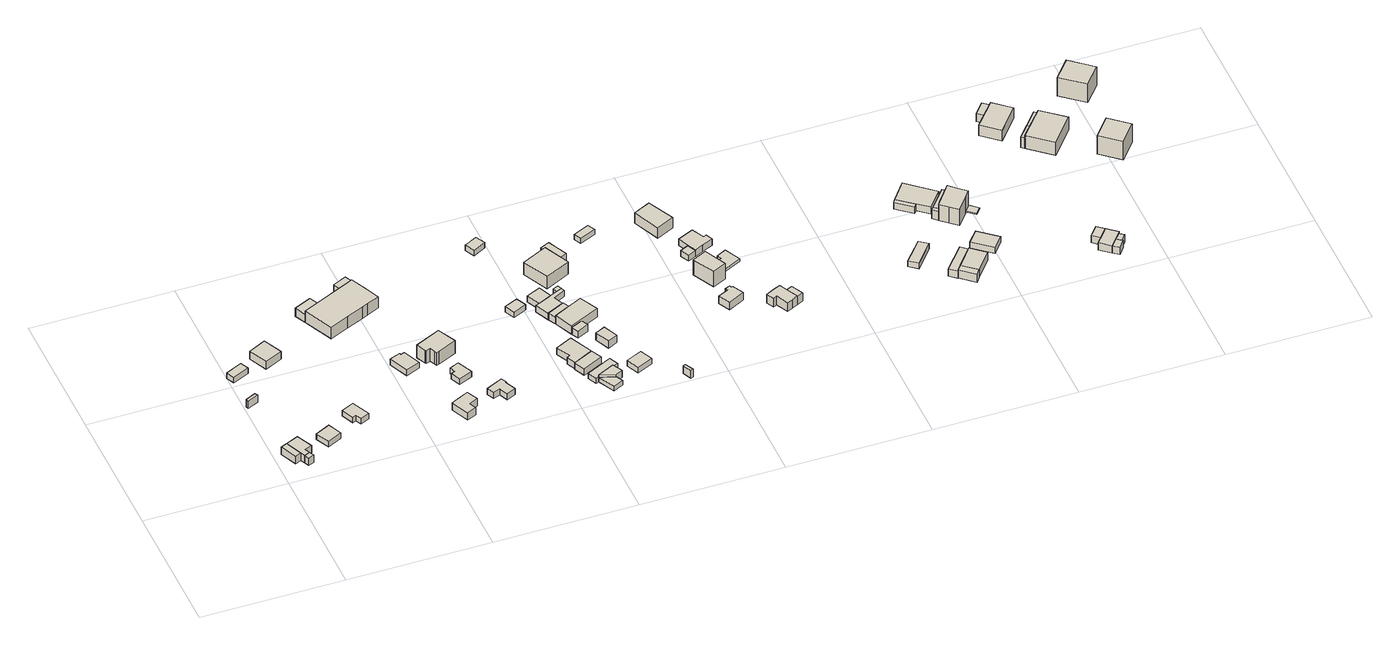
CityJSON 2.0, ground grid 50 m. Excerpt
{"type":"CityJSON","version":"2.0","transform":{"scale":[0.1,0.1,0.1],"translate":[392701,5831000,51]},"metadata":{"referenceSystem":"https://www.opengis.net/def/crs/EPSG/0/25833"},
"CityObjects":{
"building1":{"type":"Building","attributes":{"Gemeindeschluessel":"11000003","BezugspunktDach":"2200","function":"51009_1610","measuredHeight":3.12,"storeysAboveGround":0},"address":[{"country":"Germany","locality":"Berlin"}],"geometry":[{"type":"Solid","lod":"1","boundaries":[[[[0,1,2,3]],[[4,5,6,7]],[[4,7,3,2]],[[5,4,2,1]],[[6,5,1,0]],[[7,6,0,3]]]]}]},
"building2":{"type":"Building","attributes":{"Gemeindeschluessel":"11000003","BezugspunktDach":"2200","function":"51009_1610","measuredHeight":3.04,"storeysAboveGround":0},"address":[{"country":"Germany","locality":"Berlin"}],"geometry":[{"type":"Solid","lod":"1","boundaries":[[[[8,9,10,11]],[[12,13,14,15]],[[12,15,11,10]],[[13,12,10,9]],[[14,13,9,8]],[[15,14,8,11]]]]}]},
"building3":{"type":"Building","attributes":{"Gemeindeschluessel":"11000003","BezugspunktDach":"2200","function":"31001_1312","measuredHeight":3.14,"storeysAboveGround":1},"address":[{"country":"Germany","locality":"Berlin","thoroughfareNumber":"11","thoroughfareName":"Heckenrosenweg"}],"geometry":[{"type":"Solid","lod":"1","boundaries":[[[[1,11,10,16,17,18,2]],[[19,20,21,22,23,5,4]],[[19,4,2,18]],[[20,19,18,17]],[[21,20,17,16]],[[22,21,16,10]],[[23,22,10,11]],[[5,23,11,1]],[[4,5,1,2]]]]}]},
"building4":{"type":"Building","attributes":{"Gemeindeschluessel":"11000003","BezugspunktDach":"2200","function":"51009_1610","measuredHeight":2.98,"storeysAboveGround":0},"address":[{"country":"Germany","locality":"Berlin"}],"geometry":[{"type":"Solid","lod":"1","boundaries":[[[[24,25,26,27]],[[28,29,30,31]],[[28,31,27,26]],[[29,28,26,25]],[[30,29,25,24]],[[31,30,24,27]]]]}]},
"building5":{"type":"Building","attributes":{"Gemeindeschluessel":"11000003","BezugspunktDach":"2200","function":"31001_2463","measuredHeight":2.32,"storeysAboveGround":1},"address":[{"country":"Germany","locality":"Berlin","thoroughfareNumber":"7 (1)","thoroughfareName":"Heckenrosenweg"}],"geometry":[{"type":"Solid","lod":"1","boundaries":[[[[32,33,34,35]],[[36,37,38,39]],[[36,39,35,34]],[[37,36,34,33]],[[38,37,33,32]],[[39,38,32,35]]]]}]},
"building6":{"type":"Building","attributes":{"Gemeindeschluessel":"11000003","BezugspunktDach":"2200","function":"31001_1312","measuredHeight":2.23,"storeysAboveGround":1},"address":[{"country":"Germany","locality":"Berlin","thoroughfareNumber":"11A","thoroughfareName":"Heckenrosenweg"}],"geometry":[{"type":"Solid","lod":"1","boundaries":[[[[40,41,42,43]],[[44,45,46,47]],[[44,47,43,42]],[[45,44,42,41]],[[46,45,41,40]],[[47,46,40,43]]]]}]},
"building7":{"type":"Building","attributes":{"Gemeindeschluessel":"11000003","BezugspunktDach":"2200","function":"31001_1312","measuredHeight":3.58,"storeysAboveGround":1},"address":[{"country":"Germany","locality":"Berlin","thoroughfareNumber":"8","thoroughfareName":"Feuerdornweg"}],"geometry":[{"type":"Solid","lod":"1","boundaries":[[[[48,49,50,51]],[[52,53,54,55]],[[52,55,51,50]],[[53,52,50,49]],[[54,53,49,48]],[[55,54,48,51]]]]}]},
"building8":{"type":"Building","attributes":{"Gemeindeschluessel":"11000003","BezugspunktDach":"2200","function":"31001_1312","measuredHeight":2.25,"storeysAboveGround":1},"address":[{"country":"Germany","locality":"Berlin","thoroughfareNumber":"10","thoroughfareName":"Feuerdornweg"}],"geometry":[{"type":"Solid","lod":"1","boundaries":[[[[56,57,58,59,60,61]],[[62,63,64,65,66,67]],[[62,67,61,60]],[[63,62,60,59]],[[64,63,59,58]],[[65,64,58,57]],[[66,65,57,56]],[[67,66,56,61]]]]}]},
"building9":{"type":"Building","attributes":{"name":"Anlage Idehorst","Gemeindeschluessel":"11000003","function":"31001_1310"},"address":[{"country":"Germany","locality":"Berlin","thoroughfareNumber":"9","thoroughfareName":"Feuerdornweg"}],"children":["building9-1","building9-2","building9-3"]},
"building9-1":{"type":"BuildingPart","attributes":{"BezugspunktDach":"2200","measuredHeight":5.44,"storeysAboveGround":1},"parents":["building9"],"geometry":[{"type":"MultiSurface","lod":"1","boundaries":[[[68,69,70,71,72,73,74,75,76,77]],[[78,79,80,81,82,83,84,85,86,87]],[[88,89,77,76]],[[79,78,76,75]],[[90,91,75,74]],[[81,80,74,73]],[[82,81,73,72]],[[83,82,72,71]],[[84,83,71,70]],[[85,84,70,69]],[[86,85,69,68]],[[87,86,68,77]],[[78,87,92,89,88]],[[80,79,91,90]]]}]},
"building9-2":{"type":"BuildingPart","attributes":{"BezugspunktDach":"2200","measuredHeight":3.4,"storeysAboveGround":1},"parents":["building9"],"geometry":[{"type":"MultiSurface","lod":"1","boundaries":[[[89,88,93,94]],[[95,78,87,96]],[[95,96,94,93]],[[78,95,93,88]],[[96,87,89,94]],[[87,78,88,89,97]]]}]},
"building9-3":{"type":"BuildingPart","attributes":{"BezugspunktDach":"2200","measuredHeight":4.12,"storeysAboveGround":1},"parents":["building9"],"geometry":[{"type":"MultiSurface","lod":"1","boundaries":[[[91,90,98,99]],[[100,80,79,101]],[[100,101,99,98]],[[80,100,98,90]],[[101,79,91,99]],[[102,79,80,90,91]]]}]},
"building10":{"type":"Building","attributes":{"Gemeindeschluessel":"11000003","BezugspunktDach":"2200","function":"31001_1312","measuredHeight":2.42,"storeysAboveGround":1},"address":[{"country":"Germany","locality":"Berlin","thoroughfareNumber":"11","thoroughfareName":"Feuerdornweg"}],"geometry":[{"type":"Solid","lod":"1","boundaries":[[[[103,104,105,106,107,108]],[[109,110,111,112,113,114]],[[109,114,108,107]],[[110,109,107,106]],[[111,110,106,105]],[[112,111,105,104]],[[113,112,104,103]],[[114,113,103,108]]]]}]},
"building11":{"type":"Building","attributes":{"Gemeindeschluessel":"11000003","BezugspunktDach":"2200","function":"31001_1312","measuredHeight":3.5,"storeysAboveGround":1},"address":[{"country":"Germany","locality":"Berlin","thoroughfareNumber":"13","thoroughfareName":"Feuerdornweg"}],"geometry":[{"type":"Solid","lod":"1","boundaries":[[[[115,116,117,118,119,120,121,122]],[[123,124,125,126,127,128,129,130]],[[123,130,122,121]],[[124,123,121,120]],[[125,124,120,119]],[[126,125,119,118]],[[127,126,118,117]],[[128,127,117,116]],[[129,128,116,115]],[[130,129,115,122]]]]}]},
"building12":{"type":"Building","attributes":{"Gemeindeschluessel":"11000003","BezugspunktDach":"2200","function":"31001_1312","measuredHeight":2.33,"storeysAboveGround":1},"address":[{"country":"Germany","locality":"Berlin","thoroughfareNumber":"12","thoroughfareName":"Kirschlorbeerweg"}],"geometry":[{"type":"Solid","lod":"1","boundaries":[[[[131,132,133,134,135,136]],[[137,138,139,140,141,142]],[[137,142,136,135]],[[138,137,135,134]],[[139,138,134,133]],[[140,139,133,132]],[[141,140,132,131]],[[142,141,131,136]]]]}]},
"building13":{"type":"Building","attributes":{"Gemeindeschluessel":"11000003","BezugspunktDach":"2200","function":"31001_1010","measuredHeight":6.52,"storeysAboveGround":1},"address":[{"country":"Germany","locality":"Berlin","thoroughfareNumber":"10","thoroughfareName":"Kirschlorbeerweg"}],"geometry":[{"type":"Solid","lod":"1","boundaries":[[[[143,144,145,146,147,148,149,150,151,152]],[[153,154,155,156,157,158,159,160,161,162]],[[153,162,152,151]],[[154,153,151,150]],[[155,154,150,149]],[[156,155,149,148]],[[157,156,148,147]],[[158,157,147,146]],[[159,158,146,145]],[[160,159,145,144]],[[161,160,144,143]],[[162,161,143,152]]]]}]},
"building14":{"type":"Building","attributes":{"Gemeindeschluessel":"11000003","BezugspunktDach":"2200","function":"31001_1010","measuredHeight":2.52,"storeysAboveGround":1},"address":[{"country":"Germany","locality":"Berlin","thoroughfareNumber":"14","thoroughfareName":"Kirschlorbeerweg"}],"geometry":[{"type":"Solid","lod":"1","boundaries":[[[[163,164,165,166,167,168,169,170]],[[171,172,173,174,175,176,177,178]],[[171,178,170,169]],[[172,171,169,168]],[[173,172,168,167]],[[174,173,167,166]],[[175,174,166,165]],[[176,175,165,164]],[[177,176,164,163]],[[178,177,163,170]]]]}]},
"building15":{"type":"Building","attributes":{"Gemeindeschluessel":"11000003","BezugspunktDach":"2200","function":"31001_1312","measuredHeight":2.34,"storeysAboveGround":1},"address":[{"country":"Germany","locality":"Berlin","thoroughfareNumber":"9","thoroughfareName":"Kirschlorbeerweg"}],"geometry":[{"type":"Solid","lod":"1","boundaries":[[[[179,180,181,182]],[[183,184,185,186]],[[183,186,182,181]],[[184,183,181,180]],[[185,184,180,179]],[[186,185,179,182]]]]}]},
"building16":{"type":"Building","attributes":{"Gemeindeschluessel":"11000003","BezugspunktDach":"2200","function":"31001_1010","measuredHeight":2.74,"storeysAboveGround":1},"address":[{"country":"Germany","locality":"Berlin","thoroughfareNumber":"11","thoroughfareName":"Kirschlorbeerweg"}],"geometry":[{"type":"Solid","lod":"1","boundaries":[[[[187,188,189,190,191,192]],[[193,194,195,196,197,198]],[[193,198,192,191]],[[194,193,191,190]],[[195,194,190,189]],[[196,195,189,188]],[[197,196,188,187]],[[198,197,187,192]]]]}]},
"building17":{"type":"Building","attributes":{"Gemeindeschluessel":"11000003","BezugspunktDach":"2200","function":"31001_2463","measuredHeight":2.74,"storeysAboveGround":1},"address":[{"country":"Germany","locality":"Berlin","thoroughfareNumber":"11 (1)","thoroughfareName":"Kirschlorbeerweg"}],"geometry":[{"type":"Solid","lod":"1","boundaries":[[[[199,200,190,189,201]],[[195,194,202,203,204]],[[195,204,201,189]],[[194,195,189,190]],[[202,194,190,200]],[[203,202,200,199]],[[204,203,199,201]]]]}]},
"building18":{"type":"Building","attributes":{"Gemeindeschluessel":"11000003","function":"31001_1312"},"address":[{"country":"Germany","locality":"Berlin","thoroughfareNumber":"13","thoroughfareName":"Kirschlorbeerweg"}],"children":["building18-1","building18-2"]},
"building18-1":{"type":"BuildingPart","attributes":{"BezugspunktDach":"2200","measuredHeight":2.94,"storeysAboveGround":1},"parents":["building18"],"geometry":[{"type":"MultiSurface","lod":"1","boundaries":[[[205,206,207,208]],[[209,210,211,212]],[[209,212,208,207]],[[210,209,207,206]],[[211,210,206,205]],[[213,214,211,205,208]],[[212,211,214,213]]]}]},
"building18-2":{"type":"BuildingPart","attributes":{"BezugspunktDach":"2200","measuredHeight":1.95,"storeysAboveGround":1},"parents":["building18"],"geometry":[{"type":"Solid","lod":"1","boundaries":[[[[215,216,214,213]],[[211,217,218,212]],[[217,211,214,216]],[[218,217,216,215]],[[212,218,215,213]],[[211,212,213,214]]]]}]},
"building19":{"type":"Building","attributes":{"Gemeindeschluessel":"11000003","BezugspunktDach":"2200","function":"31001_2463","measuredHeight":2.23,"storeysAboveGround":1},"address":[{"country":"Germany","locality":"Berlin","thoroughfareNumber":"13 (1)","thoroughfareName":"Kirschlorbeerweg"}],"geometry":[{"type":"Solid","lod":"1","boundaries":[[[[219,220,221,222,223,224]],[[225,226,209,212,227,228]],[[225,228,224,223]],[[226,225,223,222]],[[209,226,222,221]],[[212,209,221,220]],[[227,212,220,219]],[[228,227,219,224]]]]}]},
"building20":{"type":"Building","attributes":{"Gemeindeschluessel":"11000003","BezugspunktDach":"2200","function":"51009_1610","measuredHeight":2.35,"storeysAboveGround":0},"address":[{"country":"Germany","locality":"Berlin"}],"geometry":[{"type":"Solid","lod":"1","boundaries":[[[[229,230,231,232,233]],[[234,235,236,237,238]],[[234,238,233,232]],[[235,234,232,231]],[[236,235,231,230]],[[237,236,230,229]],[[238,237,229,233]]]]}]},
"building21":{"type":"Building","attributes":{"Gemeindeschluessel":"11000003","BezugspunktDach":"2200","function":"31001_2463","measuredHeight":2.56,"storeysAboveGround":1},"address":[{"country":"Germany","locality":"Berlin","thoroughfareNumber":"11 (1)","thoroughfareName":"Ideallee"}],"geometry":[{"type":"Solid","lod":"1","boundaries":[[[[239,240,241,242]],[[243,244,245,246]],[[243,246,242,241]],[[244,243,241,240]],[[245,244,240,239]],[[246,245,239,242]]]]}]},
"building22":{"type":"Building","attributes":{"Gemeindeschluessel":"11000003","BezugspunktDach":"2200","function":"31001_2723","measuredHeight":2.83,"storeysAboveGround":1},"address":[{"country":"Germany","locality":"Berlin","thoroughfareNumber":"9 (1)","thoroughfareName":"Ideallee"}],"geometry":[{"type":"Solid","lod":"1","boundaries":[[[[247,248,249,250]],[[251,252,253,254]],[[251,254,250,249]],[[252,251,249,248]],[[253,252,248,247]],[[254,253,247,250]]]]}]},
"building23":{"type":"Building","attributes":{"Gemeindeschluessel":"11000003","BezugspunktDach":"2200","function":"31001_2463","measuredHeight":2.66,"storeysAboveGround":1},"address":[{"country":"Germany","locality":"Berlin","thoroughfareNumber":"9 (2)","thoroughfareName":"Ideallee"}],"geometry":[{"type":"Solid","lod":"1","boundaries":[[[[255,256,257,258,259,260,240,239,261]],[[262,263,264,265,266,267,268,269,270]],[[262,270,261,239]],[[263,262,239,240]],[[264,263,240,260]],[[265,264,260,259]],[[266,265,259,258]],[[267,266,258,257]],[[268,267,257,256]],[[269,268,256,255]],[[270,269,255,261]]]]}]},
"building24":{"type":"Building","attributes":{"Gemeindeschluessel":"11000003","function":"31001_1010"},"address":[{"country":"Germany","locality":"Berlin","thoroughfareNumber":"9","thoroughfareName":"Ideallee"}],"children":["building24-1","building24-2"]},
"building24-1":{"type":"BuildingPart","attributes":{"BezugspunktDach":"2200","measuredHeight":4.37,"storeysAboveGround":1},"parents":["building24"],"geometry":[{"type":"MultiSurface","lod":"1","boundaries":[[[271,272,273,274,275,276]],[[277,278,279,280,254,281]],[[282,283,276,275]],[[284,285,282,277,275,274]],[[279,278,274,273]],[[280,279,273,272]],[[254,280,272,271]],[[281,254,271,276]],[[277,281,286,283,282]],[[278,287,277,282,285,284]]]}]},
"building24-2":{"type":"BuildingPart","attributes":{"BezugspunktDach":"2200","measuredHeight":2.85,"storeysAboveGround":1},"parents":["building24"],"geometry":[{"type":"MultiSurface","lod":"1","boundaries":[[[283,285,288,289]],[[268,278,281,269]],[[268,269,289,288]],[[278,268,288,285]],[[281,278,277,281,290]],[[269,281,283,289]],[[290,281,277,282,283]],[[285,282,277,278]]]}]},
"building25":{"type":"Building","attributes":{"Gemeindeschluessel":"11000003","BezugspunktDach":"2200","function":"31001_1312","measuredHeight":3.37,"storeysAboveGround":1},"address":[{"country":"Germany","locality":"Berlin","thoroughfareNumber":"7","thoroughfareName":"Ideallee"}],"geometry":[{"type":"Solid","lod":"1","boundaries":[[[[291,292,293,294,295]],[[296,297,298,299,300]],[[296,300,295,294]],[[297,296,294,293]],[[298,297,293,292]],[[299,298,292,291]],[[300,299,291,295]]]]}]},
"building26":{"type":"Building","attributes":{"Gemeindeschluessel":"11000003","BezugspunktDach":"2200","function":"31001_1312","measuredHeight":3.02,"storeysAboveGround":1},"address":[{"country":"Germany","locality":"Berlin","thoroughfareNumber":"5","thoroughfareName":"Ideallee"}],"geometry":[{"type":"Solid","lod":"1","boundaries":[[[[301,302,303,304]],[[305,306,307,308]],[[305,308,304,303]],[[306,305,303,302]],[[307,306,302,301]],[[308,307,301,304]]]]}]},
"building27":{"type":"Building","attributes":{"Gemeindeschluessel":"11000003","BezugspunktDach":"2200","function":"51009_1610","measuredHeight":2.59,"storeysAboveGround":0},"address":[{"country":"Germany","locality":"Berlin"}],"geometry":[{"type":"Solid","lod":"1","boundaries":[[[[260,259,309,310]],[[311,265,264,312]],[[311,312,310,309]],[[265,311,309,259]],[[264,265,259,260]],[[312,264,260,310]]]]}]},
"building28":{"type":"Building","attributes":{"Gemeindeschluessel":"11000003","function":"31001_1010"},"address":[{"country":"Germany","locality":"Berlin","thoroughfareNumber":"11","thoroughfareName":"Ideallee"}],"children":["building28-1","building28-2","building28-3"]},
"building28-1":{"type":"BuildingPart","attributes":{"BezugspunktDach":"2200","measuredHeight":5.16,"storeysAboveGround":1},"parents":["building28"],"geometry":[{"type":"MultiSurface","lod":"1","boundaries":[[[313,314,315,316]],[[317,318,319,320]],[[321,322,323,320,316,315]],[[318,324,325,326,327,315,314]],[[319,318,314,313]],[[320,319,313,316]],[[328,317,323,322,321]],[[329,326,325,324]],[[329,317,327,326]]]}]},
"building28-2":{"type":"BuildingPart","attributes":{"BezugspunktDach":"2200","measuredHeight":2.78,"storeysAboveGround":1},"parents":["building28"],"geometry":[{"type":"MultiSurface","lod":"1","boundaries":[[[322,321,330,331]],[[332,317,323,333]],[[332,333,331,330]],[[333,323,322,331]],[[323,317,321,322]]]}]},
"building28-3":{"type":"BuildingPart","attributes":{"BezugspunktDach":"2200","measuredHeight":5.06,"storeysAboveGround":1},"parents":["building28"],"geometry":[{"type":"MultiSurface","lod":"1","boundaries":[[[326,325,334,335,336,337]],[[338,339,340,324,329,332]],[[338,332,337,336]],[[339,338,336,335]],[[340,339,335,334]],[[324,340,334,325]],[[330,321,327,337]],[[329,317,341]],[[329,324,325,326]],[[326,327,317,329]],[[332,341,317,321,330]]]}]},
"building29":{"type":"Building","attributes":{"Gemeindeschluessel":"11000003","BezugspunktDach":"2200","function":"51009_1610","measuredHeight":3.21,"storeysAboveGround":0},"address":[{"country":"Germany","locality":"Berlin"}],"geometry":[{"type":"Solid","lod":"1","boundaries":[[[[342,343,344,345]],[[346,347,348,349]],[[346,349,345,344]],[[347,346,344,343]],[[348,347,343,342]],[[349,348,342,345]]]]}]},
"building30":{"type":"Building","attributes":{"Gemeindeschluessel":"11000003","BezugspunktDach":"2200","function":"31001_2463","measuredHeight":2.14,"storeysAboveGround":1},"address":[{"country":"Germany","locality":"Berlin","thoroughfareNumber":"12 (1)","thoroughfareName":"Ideallee"}],"geometry":[{"type":"Solid","lod":"1","boundaries":[[[[350,351,352,353]],[[354,355,356,357]],[[354,357,353,352]],[[355,354,352,351]],[[356,355,351,350]],[[357,356,350,353]]]]}]},
"building31":{"type":"Building","attributes":{"Gemeindeschluessel":"11000003","BezugspunktDach":"2200","function":"31001_1312","measuredHeight":3.02,"storeysAboveGround":1},"address":[{"country":"Germany","locality":"Berlin","thoroughfareNumber":"4","thoroughfareName":"Ideallee"}],"geometry":[{"type":"Solid","lod":"1","boundaries":[[[[358,359,360,361,362,363,364,365]],[[366,367,368,369,370,371,372,373]],[[366,373,365,364]],[[367,366,364,363]],[[368,367,363,362]],[[369,368,362,361]],[[370,369,361,360]],[[371,370,360,359]],[[372,371,359,358]],[[373,372,358,365]]]]}]},
"building32":{"type":"Building","attributes":{"Gemeindeschluessel":"11000003","BezugspunktDach":"2200","function":"31001_1010","measuredHeight":6.36,"storeysAboveGround":2},"address":[{"country":"Germany","locality":"Berlin","thoroughfareNumber":"6","thoroughfareName":"Ideallee"}],"geometry":[{"type":"Solid","lod":"1","boundaries":[[[[374,375,376,377]],[[378,379,380,381]],[[378,381,377,376]],[[379,378,376,375]],[[380,379,375,374]],[[381,380,374,377]]]]}]},
"building33":{"type":"Building","attributes":{"Gemeindeschluessel":"11000003","BezugspunktDach":"2200","function":"31001_1312","measuredHeight":4.36,"storeysAboveGround":2},"address":[{"country":"Germany","locality":"Berlin","thoroughfareNumber":"10","thoroughfareName":"Ideallee"}],"geometry":[{"type":"Solid","lod":"1","boundaries":[[[[382,383,384,385]],[[386,387,388,389]],[[386,389,385,384]],[[387,386,384,383]],[[388,387,383,382]],[[389,388,382,385]]]]}]},
"building34":{"type":"Building","attributes":{"Gemeindeschluessel":"11000003","function":"31001_1312"},"address":[{"country":"Germany","locality":"Berlin","thoroughfareNumber":"8","thoroughfareName":"Ideallee"}],"children":["building34-1","building34-2"]},
"building34-1":{"type":"BuildingPart","attributes":{"BezugspunktDach":"2200","measuredHeight":3.1,"storeysAboveGround":1},"parents":["building34"],"geometry":[{"type":"Solid","lod":"1","boundaries":[[[[390,391,392,393,394,395,396,397,398]],[[399,400,401,402,403,404,405,406,407]],[[399,407,398,397]],[[400,399,397,396]],[[401,400,396,395]],[[402,401,395,394]],[[403,402,394,393]],[[404,403,393,392]],[[405,404,392,391]],[[406,405,391,390],[406,408,409,405]],[[407,406,390,398]],[[408,406,405,409]]]]}]},
"building34-2":{"type":"BuildingPart","attributes":{"BezugspunktDach":"2200","measuredHeight":2.41,"storeysAboveGround":1},"parents":["building34"],"geometry":[{"type":"Solid","lod":"1","boundaries":[[[[410,409,408,411]],[[406,405,412,413]],[[406,413,411,408]],[[412,405,409,410]],[[413,412,410,411]],[[405,406,408,409]]]]}]},
"building35":{"type":"Building","attributes":{"Gemeindeschluessel":"11000003","BezugspunktDach":"2200","function":"31001_1010","measuredHeight":1.12,"storeysAboveGround":1},"address":[{"country":"Germany","locality":"Berlin","thoroughfareNumber":"6 (1)","thoroughfareName":"Ideallee"}],"geometry":[{"type":"Solid","lod":"1","boundaries":[[[[414,415,416,417,418,419]],[[420,421,422,423,424,425]],[[420,425,419,418]],[[421,420,418,417]],[[422,421,417,416]],[[423,422,416,415]],[[424,423,415,414]],[[425,424,414,419]]]]}]},
"building36":{"type":"Building","attributes":{"Gemeindeschluessel":"11000003","function":"31001_1312"},"address":[{"country":"Germany","locality":"Berlin","thoroughfareNumber":"2","thoroughfareName":"Ideallee"}],"children":["building36-1","building36-2"]},
"building36-1":{"type":"BuildingPart","attributes":{"BezugspunktDach":"2200","measuredHeight":4.44,"storeysAboveGround":1},"parents":["building36"],"geometry":[{"type":"MultiSurface","lod":"1","boundaries":[[[426,427,428,429,430,431,432,433,434]],[[435,436,437,438,439,440,441,442,443]],[[435,443,434,433]],[[436,435,433,432]],[[437,436,432,431]],[[444,445,431,430]],[[439,438,430,429]],[[440,439,429,428]],[[441,440,428,427]],[[442,441,427,426]],[[443,442,426,434]],[[438,437,445,444]]]}]},
"building36-2":{"type":"BuildingPart","attributes":{"BezugspunktDach":"2200","measuredHeight":3.54,"storeysAboveGround":1},"parents":["building36"],"geometry":[{"type":"Solid","lod":"1","boundaries":[[[[444,446,447,445]],[[448,449,438,437]],[[448,437,445,447]],[[449,448,447,446]],[[438,449,446,444]],[[444,445,437,438]]]]}]},
"building37":{"type":"Building","attributes":{"Gemeindeschluessel":"11000003","BezugspunktDach":"2200","function":"31001_2000","measuredHeight":2.33,"storeysAboveGround":1},"address":[{"country":"Germany","locality":"Berlin","thoroughfareNumber":"98B (1)","thoroughfareName":"Schillingweg"}],"geometry":[{"type":"Solid","lod":"1","boundaries":[[[[450,451,452,453]],[[454,455,456,457]],[[454,457,453,452]],[[455,454,452,451]],[[456,455,451,450]],[[457,456,450,453]]]]}]},
"building38":{"type":"Building","attributes":{"Gemeindeschluessel":"11000003","BezugspunktDach":"2200","function":"31001_2463","measuredHeight":3.7,"storeysAboveGround":1},"address":[{"country":"Germany","locality":"Berlin","thoroughfareNumber":"98B (2)","thoroughfareName":"Schillingweg"}],"geometry":[{"type":"Solid","lod":"1","boundaries":[[[[458,459,460,461,462]],[[463,464,465,466,467]],[[463,467,462,461]],[[464,463,461,460]],[[465,464,460,459]],[[466,465,459,458]],[[467,466,458,462]]]]}]},
"building39":{"type":"Building","attributes":{"Gemeindeschluessel":"11000003","BezugspunktDach":"2200","function":"51009_1610","measuredHeight":3.41,"storeysAboveGround":0},"address":[{"country":"Germany","locality":"Berlin"}],"geometry":[{"type":"Solid","lod":"1","boundaries":[[[[468,469,470,471,472]],[[473,474,475,476,477]],[[473,477,472,471]],[[474,473,471,470]],[[475,474,470,469]],[[476,475,469,468]],[[477,476,468,472]]]]}]},
"building40":{"type":"Building","attributes":{"Gemeindeschluessel":"11000003","BezugspunktDach":"2200","function":"31001_1010","measuredHeight":3.79,"storeysAboveGround":1},"address":[{"country":"Germany","locality":"Berlin","thoroughfareNumber":"98B","thoroughfareName":"Schillingweg"}],"geometry":[{"type":"Solid","lod":"1","boundaries":[[[[459,478,479,480,461]],[[481,482,483,484,485]],[[481,485,461,480]],[[482,481,480,479]],[[483,482,479,478]],[[484,483,478,459]],[[485,484,459,461]]]]}]},
"building41":{"type":"Building","attributes":{"Gemeindeschluessel":"11000003","function":"31001_1010"},"address":[{"country":"Germany","locality":"Berlin","thoroughfareNumber":"100","thoroughfareName":"Schillingweg"}],"children":["building41-1","building41-2"]},
"building41-1":{"type":"BuildingPart","attributes":{"BezugspunktDach":"2200","measuredHeight":2.95,"storeysAboveGround":1},"parents":["building41"],"geometry":[{"type":"MultiSurface","lod":"1","boundaries":[[[486,487,488,489]],[[490,491,492,493]],[[490,493,489,488]],[[491,490,488,487]],[[492,491,487,486]],[[493,492,486,494,495,493,489]],[[489,493,495,494]]]}]},
"building41-2":{"type":"BuildingPart","attributes":{"BezugspunktDach":"2200","measuredHeight":2.95,"storeysAboveGround":1},"parents":["building41"],"geometry":[{"type":"Solid","lod":"1","boundaries":[[[[496,494,489,497]],[[493,495,498,499]],[[493,499,497,489]],[[498,495,494,496]],[[499,498,496,497]],[[495,493,489,494]]]]}]},
"building42":{"type":"Building","attributes":{"Gemeindeschluessel":"11000003","BezugspunktDach":"2200","function":"51009_1610","measuredHeight":3.66,"storeysAboveGround":0},"address":[{"country":"Germany","locality":"Berlin"}],"geometry":[{"type":"Solid","lod":"1","boundaries":[[[[500,501,502,503]],[[504,505,506,507]],[[504,507,503,502]],[[505,504,502,501]],[[506,505,501,500]],[[507,506,500,503]]]]}]},
"building43":{"type":"Building","attributes":{"Gemeindeschluessel":"11000003","BezugspunktDach":"2200","function":"31001_2463","measuredHeight":2.39,"storeysAboveGround":1},"address":[{"country":"Germany","locality":"Berlin","thoroughfareNumber":"239 (2)","thoroughfareName":"Zeuschelstraße"}],"geometry":[{"type":"Solid","lod":"1","boundaries":[[[[508,509,510,511]],[[512,513,514,515]],[[512,515,511,510]],[[513,512,510,509]],[[514,513,509,508]],[[515,514,508,511]]]]}]},
"building44":{"type":"Building","attributes":{"Gemeindeschluessel":"11000003","BezugspunktDach":"2200","function":"31001_2000","measuredHeight":3.66,"storeysAboveGround":1},"address":[{"country":"Germany","locality":"Berlin","thoroughfareNumber":"239 (1)","thoroughfareName":"Zeuschelstraße"}],"geometry":[{"type":"Solid","lod":"1","boundaries":[[[[501,516,517,518,519,520,502]],[[521,522,523,524,525,505,504]],[[521,504,502,520]],[[522,521,520,519]],[[523,522,519,518]],[[524,523,518,517]],[[525,524,517,516]],[[505,525,516,501]],[[504,505,501,502]]]]}]},
"building45":{"type":"Building","attributes":{"Gemeindeschluessel":"11000003","BezugspunktDach":"2200","function":"31001_1010","measuredHeight":8.61,"storeysAboveGround":2},"address":[{"country":"Germany","locality":"Berlin","thoroughfareNumber":"239","thoroughfareName":"Zeuschelstraße"}],"geometry":[{"type":"Solid","lod":"1","boundaries":[[[[526,527,528,529,530,531,532,533]],[[505,525,534,535,536,537,538,506]],[[505,506,533,532]],[[525,505,532,531]],[[534,525,531,530]],[[535,534,530,529]],[[536,535,529,528]],[[537,536,528,527]],[[538,537,527,526]],[[506,538,526,533]]]]}]},
"building46":{"type":"Building","attributes":{"Gemeindeschluessel":"11000003","BezugspunktDach":"2200","function":"51009_1610","measuredHeight":0.407,"storeysAboveGround":0},"address":[{"country":"Germany","locality":"Berlin"}],"geometry":[{"type":"Solid","lod":"1","boundaries":[[[[539,540,541,542]],[[543,544,545,546]],[[543,546,542,541]],[[544,543,541,540]],[[545,544,540,539]],[[546,545,539,542]]]]}]},
"building47":{"type":"Building","attributes":{"Gemeindeschluessel":"11000003","BezugspunktDach":"2200","function":"51009_1610","measuredHeight":3.06,"storeysAboveGround":0},"address":[{"country":"Germany","locality":"Berlin"}],"geometry":[{"type":"Solid","lod":"1","boundaries":[[[[547,548,549,550]],[[551,552,553,554]],[[551,554,550,549]],[[552,551,549,548]],[[553,552,548,547]],[[554,553,547,550]]]]}]},
"building48":{"type":"Building","attributes":{"Gemeindeschluessel":"11000003","BezugspunktDach":"2200","function":"31001_1010","measuredHeight":3.08,"storeysAboveGround":1},"address":[{"country":"Germany","locality":"Berlin","thoroughfareNumber":"18","thoroughfareName":"Schillingweg"}],"geometry":[{"type":"Solid","lod":"1","boundaries":[[[[555,556,557,558,548,547,559]],[[553,552,560,561,562,563,564]],[[553,564,559,547]],[[552,553,547,548]],[[560,552,548,558]],[[561,560,558,557]],[[562,561,557,556]],[[563,562,556,555]],[[564,563,555,559]]]]}]},
"building49":{"type":"Building","attributes":{"Gemeindeschluessel":"11000003","BezugspunktDach":"2200","function":"31001_2000","measuredHeight":3.03,"storeysAboveGround":1},"address":[{"country":"Germany","locality":"Berlin","thoroughfareNumber":"18 (1)","thoroughfareName":"Schillingweg"}],"geometry":[{"type":"Solid","lod":"1","boundaries":[[[[565,566,556,555]],[[567,568,569,570]],[[567,570,555,556]],[[568,567,556,566]],[[569,568,566,565]],[[570,569,565,555]]]]}]},
"building50":{"type":"Building","attributes":{"Gemeindeschluessel":"11000003","BezugspunktDach":"2200","function":"51009_1610","measuredHeight":3.01,"storeysAboveGround":0},"address":[{"country":"Germany","locality":"Berlin"}],"geometry":[{"type":"Solid","lod":"1","boundaries":[[[[571,572,557,556]],[[573,574,575,567]],[[573,567,556,557]],[[574,573,557,572]],[[575,574,572,571]],[[567,575,571,556]]]]}]},
"building51":{"type":"Building","attributes":{"Gemeindeschluessel":"11000003","function":"31001_1010"},"address":[{"country":"Germany","locality":"Berlin","thoroughfareNumber":"240","thoroughfareName":"Zeuschelstraße"}],"children":["building51-1","building51-2"]},
"building51-1":{"type":"BuildingPart","attributes":{"BezugspunktDach":"2200","measuredHeight":5.35,"storeysAboveGround":1},"parents":["building51"],"geometry":[{"type":"MultiSurface","lod":"1","boundaries":[[[576,577,578,579]],[[580,581,582,583]],[[580,584,585,586,583,579,578]],[[581,580,578,577]],[[582,581,577,576]],[[583,582,576,579]],[[586,585,584,580,587]]]}]},
"building51-2":{"type":"BuildingPart","attributes":{"BezugspunktDach":"2200","measuredHeight":3.36,"storeysAboveGround":1},"parents":["building51"],"geometry":[{"type":"Solid","lod":"1","boundaries":[[[[585,584,588,589]],[[590,580,586,591]],[[590,591,589,588]],[[580,590,588,584]],[[591,586,585,589]],[[586,580,584,585]]]]}]},
"building52":{"type":"Building","attributes":{"Gemeindeschluessel":"11000003","BezugspunktDach":"2200","function":"51009_1610","measuredHeight":4.38,"storeysAboveGround":0},"address":[{"country":"Germany","locality":"Berlin"}],"geometry":[{"type":"Solid","lod":"1","boundaries":[[[[592,593,594,595]],[[596,597,598,599]],[[596,599,595,594]],[[597,596,594,593]],[[598,597,593,592]],[[599,598,592,595]]]]}]},
"building53":{"type":"Building","attributes":{"Gemeindeschluessel":"11000003","function":"31001_1010"},"address":[{"country":"Germany","locality":"Berlin","thoroughfareNumber":"238","thoroughfareName":"Zeuschelstraße"}],"children":["building53-1","building53-2"]},
"building53-1":{"type":"BuildingPart","attributes":{"BezugspunktDach":"2200","measuredHeight":6.47,"storeysAboveGround":1},"parents":["building53"],"geometry":[{"type":"Solid","lod":"1","boundaries":[[[[600,601,602,603]],[[604,605,606,607]],[[604,607,603,602],[608,604,609,593]],[[605,604,602,601]],[[606,605,601,600]],[[607,606,600,603]],[[609,604,608,593]]]]}]},
"building53-2":{"type":"BuildingPart","attributes":{"BezugspunktDach":"2200","measuredHeight":4.36,"storeysAboveGround":1},"parents":["building53"],"geometry":[{"type":"Solid","lod":"1","boundaries":[[[[593,609,610,594]],[[611,604,608,612]],[[611,612,594,610]],[[604,611,610,609]],[[612,608,593,594]],[[608,604,609,593]]]]}]},
"building54":{"type":"Building","attributes":{"Gemeindeschluessel":"11000003","BezugspunktDach":"2200","function":"31001_1010","measuredHeight":9.32,"storeysAboveGround":1},"address":[{"country":"Germany","locality":"Berlin","thoroughfareNumber":"232","thoroughfareName":"Zeuschelstraße"}],"geometry":[{"type":"Solid","lod":"1","boundaries":[[[[613,614,615,616,617]],[[618,619,620,621,622]],[[618,622,617,616]],[[619,618,616,615]],[[620,619,615,614]],[[621,620,614,613]],[[622,621,613,617]]]]}]},
"building55":{"type":"Building","attributes":{"Gemeindeschluessel":"11000003","BezugspunktDach":"2200","function":"31001_1010","measuredHeight":8.48,"storeysAboveGround":2},"address":[{"country":"Germany","locality":"Berlin","thoroughfareNumber":"236","thoroughfareName":"Zeuschelstraße"}],"geometry":[{"type":"Solid","lod":"1","boundaries":[[[[623,624,625,626]],[[627,628,629,630]],[[627,630,626,625]],[[628,627,625,624]],[[629,628,624,623]],[[630,629,623,626]]]]}]}
},
"vertices":[
[54,79,43],[75,88,43],[50,147,43],[28,137,43],[50,147,12],[75,88,12],[54,79,12],[28,137,12],
[90,55,43],[110,64,43],[102,81,43],[82,72,43],[102,81,13],[110,64,13],[90,55,13],[82,72,13],
[95,98,43],[120,109,43],[94,166,43],[94,166,12],[120,109,12],[95,98,12],[102,81,12],[82,72,12],
[11,382,43],[49,399,43],[44,409,43],[7,392,43],[44,409,13],[49,399,13],[11,382,13],[7,392,13],
[14,516,34],[72,542,34],[58,571,34],[0,544,34],[58,571,11],[72,542,11],[14,516,11],[0,544,11],
[182,117,34],[233,143,34],[211,191,34],[159,166,34],[211,191,11],[233,143,11],[182,117,11],[159,166,11],
[133,540,43],[195,568,43],[164,635,43],[102,605,43],[164,635,11],[195,568,11],[133,540,11],[102,605,11],
[296,199,34],[308,204,34],[318,183,34],[350,198,34],[320,262,34],[277,242,34],[320,262,11],[350,198,11],[318,183,11],[308,204,11],[296,199,11],[277,242,11],
[380,602,59],[448,632,59],[508,658,59],[530,668,59],[572,686,59],[548,740,59],[524,793,59],[476,771,59],[391,733,59],[331,706,59],[391,733,11],[476,771,11],[524,793,11],[548,740,11],[572,686,11],[530,668,11],[508,658,11],[448,632,11],[380,602,11],[331,706,11],[391,733,45],[331,706,45],[524,793,53],[476,771,53],[331,706,31],
[373,772,45],[313,745,45],[373,772,11],[313,745,11],[331,706,41],
[512,820,53],[464,798,53],[512,820,11],[464,798,11],[476,771,35],
[538,348,35],[589,369,35],[562,431,35],[548,425,35],[546,432,35],[508,417,35],[546,432,11],[548,425,11],[562,431,11],[589,369,11],[538,348,11],[508,417,11],
[641,78,42],[673,92,42],[673,93,42],[663,116,42],[694,131,42],[675,171,42],[644,156,42],[612,141,42],[644,156,11],[675,171,11],[694,131,11],[663,116,11],[673,93,11],[673,92,11],[641,78,11],[612,141,11],
[680,247,34],[728,269,34],[703,323,34],[670,308,34],[679,288,34],[664,282,34],[679,288,11],[670,308,11],[703,323,11],[728,269,11],[680,247,11],[664,282,11],
[615,386,63],[618,381,63],[633,388,63],[642,370,63],[646,361,63],[655,365,63],[721,395,63],[705,428,63],[690,461,63],[600,419,63],[690,461,10],[705,428,10],[721,395,10],[655,365,10],[646,361,10],[642,370,10],[633,388,10],[618,381,10],[615,386,10],[600,419,10],
[756,145,36],[780,155,36],[794,124,36],[826,139,36],[809,176,36],[812,179,36],[803,199,36],[744,171,36],[803,199,11],[812,179,11],[809,176,11],[826,139,11],[794,124,11],[780,155,11],[756,145,11],[744,171,11],
[958,486,34],[1005,507,34],[988,542,34],[941,522,34],[988,542,11],[1005,507,11],[958,486,11],[941,522,11],
[1044,221,39],[1034,216,39],[1049,185,39],[1117,217,39],[1078,299,39],[1020,271,39],[1078,299,11],[1117,217,11],[1049,185,11],[1034,216,11],[1044,221,11],[1020,271,11],
[1065,145,39],[1135,179,39],[1047,183,39],[1135,179,11],[1065,145,11],[1047,183,11],
[1149,82,40],[1173,93,40],[1155,128,40],[1096,100,40],[1155,128,11],[1173,93,11],[1149,82,11],[1096,100,11],[1096,100,30],[1149,82,30],
[1125,40,30],[1161,57,30],[1161,57,11],[1125,40,11],
[1085,95,33],[1096,100,33],[1155,128,33],[1175,137,33],[1160,169,33],[1070,126,33],[1160,169,11],[1175,137,11],[1085,95,11],[1070,126,11],
[948,811,34],[993,835,34],[976,868,34],[939,849,34],[931,845,34],[939,849,11],[976,868,11],[993,835,11],[948,811,11],[931,845,11],
[1046,494,37],[1094,516,37],[1074,563,37],[1024,541,37],[1074,563,12],[1094,516,12],[1046,494,12],[1024,541,12],
[1112,320,40],[1152,339,40],[1140,363,40],[1100,344,40],[1140,363,11],[1152,339,11],[1112,320,11],[1100,344,11],
[1056,437,37],[1117,467,37],[1101,502,37],[1144,524,37],[1139,536,37],[1120,528,37],[1032,488,37],[1046,494,11],[1094,516,11],[1120,528,11],[1139,536,11],[1144,524,11],[1101,502,11],[1117,467,11],[1056,437,11],[1032,488,11],
[1100,344,47],[1205,393,47],[1173,459,47],[1131,439,47],[1121,434,47],[1070,409,47],[1121,434,11],[1131,439,11],[1173,459,11],[1205,393,11],[1070,409,11],[1121,434,39],[1070,409,39],[1131,439,20],[1131,439,39],[1070,409,26],[1130,438,11],
[1117,467,39],[1056,437,39],[1070,409,15],
[1184,239,41],[1219,256,41],[1196,307,41],[1178,299,41],[1161,291,41],[1178,299,11],[1196,307,11],[1219,256,11],[1184,239,11],[1161,291,11],
[1228,92,36],[1284,117,36],[1263,162,36],[1207,137,36],[1263,162,12],[1284,117,12],[1228,92,12],[1207,137,12],
[1132,551,37],[1113,542,37],[1132,551,11],[1113,542,11],
[1106,578,63],[1194,620,63],[1151,711,63],[1062,669,63],[1151,711,11],[1194,620,11],[1106,578,11],[1062,669,11],[1151,711,39],[1095,685,39],[1095,685,11],[1176,657,11],[1176,657,51],[1160,692,51],[1151,711,51],[1151,711,27],[1160,692,11],
[1143,727,39],[1087,701,39],[1143,727,11],[1087,701,11],
[1208,672,51],[1192,707,51],[1175,742,51],[1143,727,51],[1175,742,11],[1192,707,11],[1208,672,11],[1150,712,11],
[1374,6,46],[1383,10,46],[1368,41,46],[1360,37,46],[1368,41,14],[1383,10,14],[1374,6,14],[1360,37,14],
[1285,743,32],[1343,768,32],[1330,795,32],[1273,769,32],[1330,795,11],[1343,768,11],[1285,743,11],[1273,769,11],
[1610,273,42],[1668,302,42],[1647,342,42],[1642,340,42],[1639,348,42],[1622,340,42],[1626,331,42],[1589,314,42],[1626,331,11],[1622,340,11],[1639,348,11],[1642,340,11],[1647,342,11],[1668,302,11],[1610,273,11],[1589,314,11],
[1603,395,75],[1652,417,75],[1614,496,75],[1564,472,75],[1614,496,11],[1652,417,11],[1603,395,11],[1564,472,11],
[1523,677,55],[1585,707,55],[1540,800,55],[1480,772,55],[1540,800,12],[1585,707,12],[1523,677,12],[1480,772,12],
[1588,581,41],[1602,550,41],[1632,563,41],[1670,581,41],[1659,605,41],[1649,600,41],[1627,643,41],[1599,631,41],[1571,618,41],[1599,631,14],[1627,643,14],[1649,600,14],[1659,605,14],[1670,581,14],[1632,563,14],[1602,550,14],[1588,581,14],[1571,618,14],[1588,581,38],[1602,550,38],
[1573,536,38],[1558,567,38],[1573,536,14],[1558,567,14],
[1646,439,25],[1724,476,25],[1696,532,25],[1662,515,25],[1669,499,25],[1627,479,25],[1669,499,13],[1662,515,13],[1696,532,13],[1724,476,13],[1646,439,13],[1627,479,13],
[1743,230,52],[1756,237,52],[1777,194,52],[1798,204,52],[1818,213,52],[1797,255,52],[1784,281,52],[1764,272,52],[1730,256,52],[1764,272,15],[1784,281,15],[1797,255,15],[1818,213,15],[1798,204,15],[1777,194,15],[1756,237,15],[1743,230,15],[1730,256,15],[1818,213,50],[1797,255,50],
[1840,223,50],[1819,265,50],[1819,265,15],[1840,223,15],
[2241,234,40],[2305,311,40],[2276,333,40],[2212,257,40],[2276,333,16],[2305,311,16],[2241,234,16],[2212,257,16],
[2387,101,53],[2403,121,53],[2378,142,53],[2354,162,53],[2339,144,53],[2354,162,20],[2378,142,20],[2403,121,20],[2387,101,20],[2339,144,20],
[2339,144,49],[2354,162,49],[2409,231,49],[2386,250,49],[2314,165,49],[2386,250,18],[2409,231,18],[2354,162,18],[2339,144,18],[2314,165,18],
[2458,189,53],[2433,210,53],[2409,231,53],[2409,231,19],[2433,210,19],[2458,189,19],[2403,121,19],[2354,162,19],
[2373,467,45],[2423,529,45],[2329,609,45],[2279,544,45],[2329,609,16],[2423,529,16],[2373,467,16],[2279,544,16],[2334,499,45],[2334,499,16],
[2325,487,45],[2270,532,45],[2325,487,16],[2270,532,16],
[2383,427,55],[2392,439,55],[2374,453,55],[2365,443,55],[2374,453,18],[2392,439,18],[2383,427,18],[2365,443,18],
[2491,210,45],[2527,253,45],[2462,307,45],[2426,264,45],[2462,307,21],[2527,253,21],[2491,210,21],[2426,264,21],
[2441,502,55],[2443,500,55],[2449,508,55],[2447,510,55],[2431,523,55],[2431,523,18],[2447,510,18],[2449,508,18],[2443,500,18],[2441,502,18],
[2410,403,86],[2437,380,86],[2476,429,86],[2495,453,86],[2468,477,86],[2441,502,86],[2392,439,86],[2383,427,86],[2468,477,18],[2495,453,18],[2476,429,18],[2437,380,18],[2410,403,18],
[2505,405,26],[2523,428,26],[2495,453,26],[2476,429,26],[2495,453,22],[2523,428,22],[2505,405,22],[2476,429,22],
[2816,117,61],[2844,152,61],[2820,172,61],[2791,138,61],[2820,172,30],[2844,152,30],[2816,117,30],[2791,138,30],
[2835,66,61],[2857,93,61],[2875,114,61],[2880,122,61],[2799,97,61],[2880,122,30],[2875,114,30],[2857,93,30],[2835,66,30],[2799,97,30],
[2855,49,61],[2877,77,61],[2857,93,31],[2877,77,31],[2855,49,31],[2835,66,31],
[2874,79,61],[2892,102,61],[2875,114,31],[2892,102,31],[2874,79,31],
[2710,711,63],[2785,799,63],[2725,850,63],[2651,762,63],[2725,850,19],[2785,799,19],[2710,711,19],[2651,762,19],[2725,850,53],[2691,809,53],[2691,809,19],[2712,835,19],
[2702,869,53],[2668,828,53],[2702,869,19],[2668,828,19],
[2764,649,64],[2803,694,64],[2792,704,64],[2753,658,64],[2792,704,20],[2803,694,20],[2764,649,20],[2753,658,20],
[2843,582,75],[2926,681,75],[2847,747,75],[2764,649,75],[2847,747,21],[2926,681,21],[2843,582,21],[2764,649,21],[2803,694,21],[2847,747,64],
[2836,757,64],[2836,757,21],[2792,704,21],
[3032,475,107],[3089,543,107],[3022,600,107],[2993,566,107],[2965,532,107],[2993,566,29],[3022,600,29],[3089,543,29],[3032,475,29],[2965,532,29],
[3029,780,102],[3086,847,102],[3008,912,102],[2951,845,102],[3008,912,24],[3086,847,24],[3029,780,24],[2951,845,24]
]}
